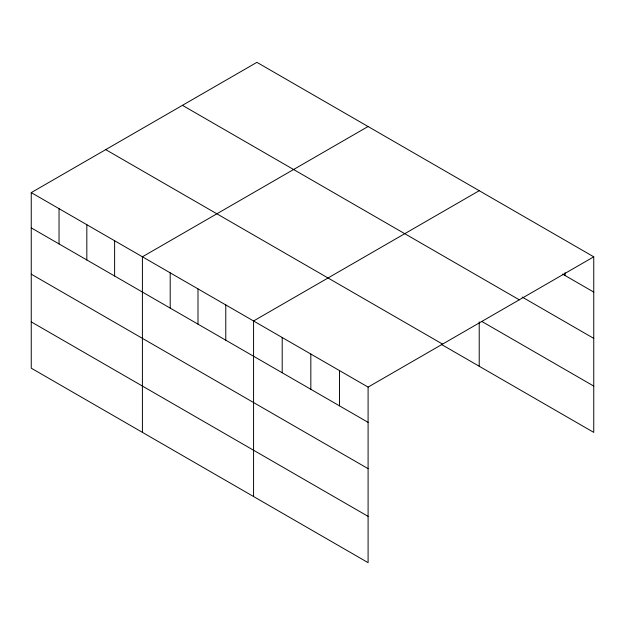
<?xml version="1.0" encoding="UTF-8"?>
<svg xmlns="http://www.w3.org/2000/svg" width="625" height="625" viewBox="0 0 625 625"><rect width="100%" height="100%" fill="white"/><g stroke="black" fill="none" stroke-linecap="round" stroke-linejoin="round"><path stroke-width="0.94" d="M31.25 192.617L368.094 387.102L368.094 562.656L31.25 368.18L31.25 192.617L256.906 62.344L593.75 256.82L593.75 432.383L441.328 344.375M368.062 126.516L142.406 256.797L142.406 432.359M479.219 190.695L253.57 320.977L253.57 496.539M368.094 387.102L593.75 256.82M562.594 274.094L593.75 292.086M522.172 297.055L593.75 338.383M182.438 105.336L519.281 299.812M481.75 321.414L593.75 386.078M105.719 149.625L442.562 344.109M31.25 227.883L368.094 422.359M31.25 274.18L368.094 468.656M31.25 321.883L368.094 516.359M565.117 272.695L565.117 275.555M479.219 321.891L479.219 366.258M339.469 370.57L339.469 405.828M310.836 354.039L310.836 389.297M282.203 337.508L282.203 372.773M225.781 304.93L225.781 340.195M197.992 288.891L197.992 324.148M170.203 272.844L170.203 308.109M114.617 240.75L114.617 276.016M86.828 224.711L86.828 259.977M59.039 208.664L59.039 243.93"/></g></svg>
